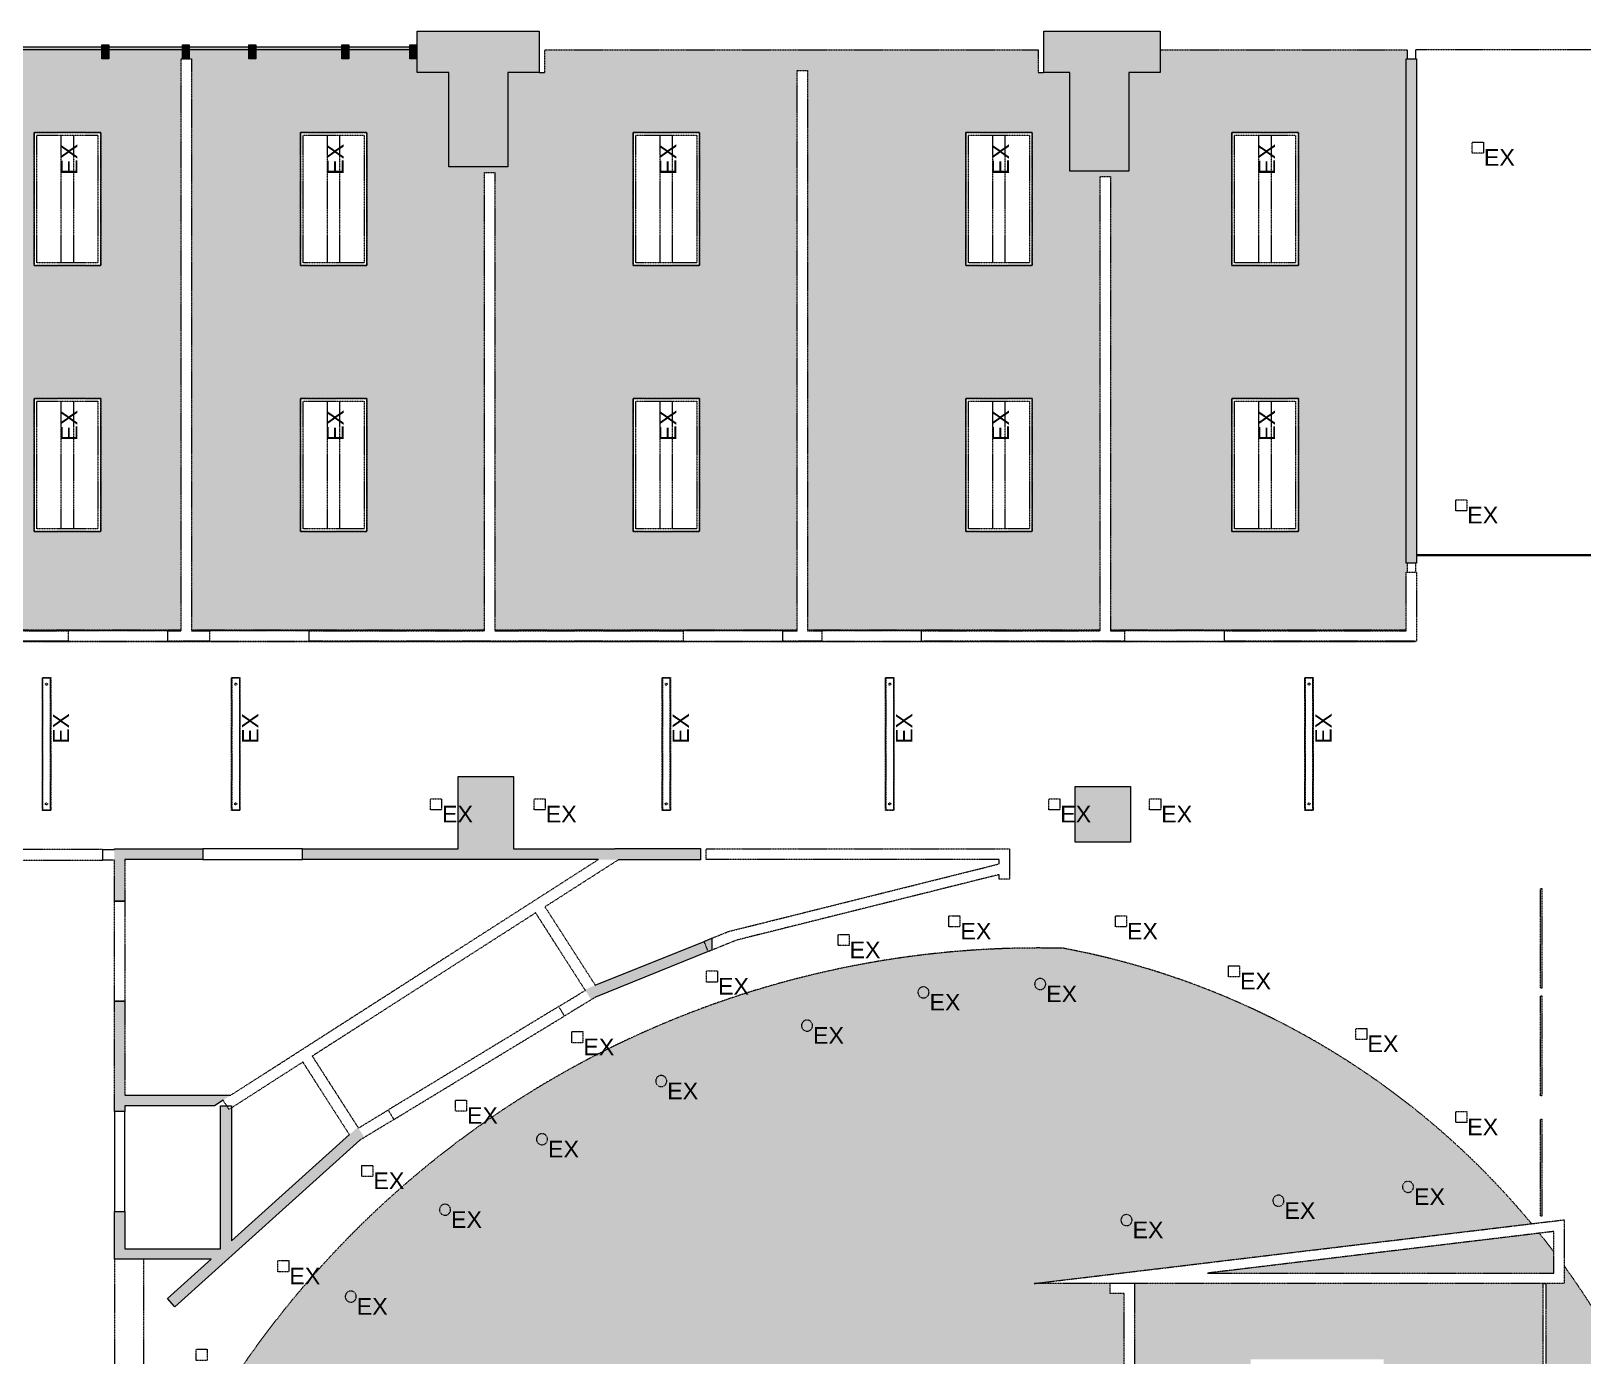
# Model space of a CAD drawing. Header units: inches. Extents: x -674 to 800, y -349 to 915.
# Drawn here: x -77 to 483, y 437 to 914 of the extents above; entities that cross this region are included whole.
import ezdxf

# ---------------------------------------------------------------- set-up
doc = ezdxf.new("R2010")
doc.units = ezdxf.units.IN
doc.header["$MEASUREMENT"] = 0
for name, pattern in [('Demolished', [0.1875, 0.125, -0.0625]), ('Demolished 3_128_', [0.046875, 0.023437, -0.023437]), ('Hidden 1_16_', [0.09375, 0.0625, -0.03125])]:
    doc.linetypes.add(name, pattern=pattern)
for name, color, linetype, lineweight in [('A-ANNO-NOTE', 131, 'Demolished', 9), ('A-CLNG', 13, 'Demolished', 9), ('A-CLNG-PATT', 13, 'Demolished', 9), ('A-DETL', 90, 'Continuous', 9), ('A-GLAZ-CURT', 52, 'Continuous', 13), ('A-GLAZ-CWMG', 51, 'Continuous', 13), ('A-WALL', 113, 'Continuous', 13), ('A-WALL-PATT', 111, 'Continuous', 13), ('E-LITE-EQPM', 33, 'Demolished', 9), ('I-WALL', 2, 'Demolished', 9)]:
    doc.layers.add(name, color=color, linetype=linetype, lineweight=lineweight)
doc.styles.add('Arial', font='arial.ttf', dxfattribs={"height": 6})
doc.styles.add('Arial_1', font='arial.ttf', dxfattribs={"height": 5.880857})

# ---------------------------------------------------------------- blocks, each defined once
blk = doc.blocks.new('System Panel - Glazed-1562998-Reflected Ceiling Demolition Plan')
at = {"layer": 'A-GLAZ-CURT', "lineweight": 9}
blk.add_hatch(color=55, dxfattribs=at).paths.add_polyline_path([(15.5, 0.75), (15.5, 1.75), (-15.5, 1.75), (-15.5, 0.75), (-5.94, 0.75)], flags=0)
at = {"layer": 'A-GLAZ-CURT', "color": 7, "lineweight": 20}
for p, q in [((-15.5, 0.75), (-15.5, 1.75)), ((-15.5, 1.75), (15.5, 1.75)), ((15.5, 0.75), (-15.5, 0.75)), ((15.5, 1.75), (15.5, 0.75))]:
    blk.add_line(p, q, dxfattribs=at)
blk = doc.blocks.new('System Panel - Glazed-1563110-Reflected Ceiling Demolition Plan')
at = {"layer": 'A-GLAZ-CURT', "lineweight": 9}
blk.add_hatch(color=55, dxfattribs=at).paths.add_polyline_path([(13.25, 0.75), (13.25, 1.75), (-13.25, 1.75), (-13.25, 0.75), (12.85, 0.75)], flags=0)
at = {"layer": 'A-GLAZ-CURT', "color": 7, "lineweight": 20}
for p, q in [((-13.25, 0.75), (-13.25, 1.75)), ((-13.25, 1.75), (13.25, 1.75)), ((13.25, 0.75), (-13.25, 0.75)), ((13.25, 1.75), (13.25, 0.75))]:
    blk.add_line(p, q, dxfattribs=at)
blk = doc.blocks.new('System Panel - Glazed-1563109-Reflected Ceiling Demolition Plan')
at = {"layer": 'A-GLAZ-CURT', "lineweight": 9}
blk.add_hatch(color=55, dxfattribs=at).paths.add_polyline_path([(10.75, 0.75), (10.75, 1.75), (-10.75, 1.75), (-10.75, 0.75)], flags=0)
at = {"layer": 'A-GLAZ-CURT', "color": 7, "lineweight": 20}
for p, q in [((-10.75, 0.75), (-10.75, 1.75)), ((-10.75, 1.75), (10.75, 1.75)), ((10.75, 0.75), (-10.75, 0.75)), ((10.75, 1.75), (10.75, 0.75))]:
    blk.add_line(p, q, dxfattribs=at)
blk = doc.blocks.new('System Panel - Glazed-1563111-Reflected Ceiling Demolition Plan')
at = {"layer": 'A-GLAZ-CURT', "lineweight": 9}
blk.add_hatch(color=55, dxfattribs=at).paths.add_polyline_path([(11, 0.75), (11, 1.75), (-11, 1.75), (-11, 0.75), (-4.44, 0.75)], flags=0)
at = {"layer": 'A-GLAZ-CURT', "color": 7, "lineweight": 20}
for p, q in [((-11, 0.75), (-11, 1.75)), ((-11, 1.75), (11, 1.75)), ((11, 0.75), (-11, 0.75)), ((11, 1.75), (11, 0.75))]:
    blk.add_line(p, q, dxfattribs=at)
blk = doc.blocks.new('Rectangular Mullion - Rectangular Mullion 1-1562989-Reflected Ceiling Demolition Plan')
at = {"layer": 'A-GLAZ-CWMG', "lineweight": 9}
blk.add_hatch(color=55, dxfattribs=at).paths.add_polyline_path([(0.4, 2.5), (1.25, 2.5), (1.25, -2.5), (-1.25, -2.5), (-1.25, 2.5)], flags=0)
at = {"layer": 'A-GLAZ-CWMG', "color": 7, "lineweight": 20}
for p, q in [((1.25, 2.5), (-1.25, 2.5)), ((-1.25, 2.5), (-1.25, -2.5)), ((1.25, -2.5), (1.25, 2.5)), ((-1.25, -2.5), (1.25, -2.5))]:
    blk.add_line(p, q, dxfattribs=at)
blk = doc.blocks.new('System Panel - Glazed-1594008-Reflected Ceiling Demolition Plan')
at = {"layer": 'A-GLAZ-CURT', "color": 7, "linetype": 'Hidden 1_16_', "lineweight": 20}
for p, q in [((-93.5625, -1.75), (-93.5625, -0.75)), ((-93.5625, -0.75), (93.5625, -0.75)), ((93.5625, -1.75), (-93.5625, -1.75)), ((93.5625, -0.75), (93.5625, -1.75))]:
    blk.add_line(p, q, dxfattribs=at)
blk = doc.blocks.new('Rectangular Ceiling Light - Recessed - Existing 2_x4_-1694071-Reflected Ceiling Demolition Plan')
at = {"layer": 'E-LITE-EQPM', "color": 250, "linetype": 'Demolished 3_128_'}
for p, q in [((-24.74, -14.34), (-24.74, 9.66)), ((-24.74, 9.66), (23.26, 9.66)), ((-23.74, -13.34), (-23.74, 8.66)), ((-23.74, 8.66), (22.26, 8.66)), ((22.26, 8.66), (22.26, -13.34)), ((23.26, 9.66), (23.26, -14.34)), ((22.26, -0.09), (-23.74, -0.09)), ((22.26, -4.59), (-23.74, -4.59)), ((23.26, -14.34), (-24.74, -14.34)), ((22.26, -13.34), (-23.74, -13.34))]:
    blk.add_line(p, q, dxfattribs=at)
blk = doc.blocks.new('Square Downlight - Recessed - Existing 4_-1666450-Reflected Ceiling Demolition Plan')
at = {"layer": 'E-LITE-EQPM', "color": 250, "linetype": 'Demolished 3_128_'}
for p, q in [((-2, 2), (2, 2)), ((-2, -2), (-2, 2)), ((2, 2), (2, -2)), ((2, -2), (-2, -2))]:
    blk.add_line(p, q, dxfattribs=at)
blk = doc.blocks.new('Linear - Suspended - Existing - 4_-393497-Reflected Ceiling Demolition Plan')
at = {"layer": 'E-LITE-EQPM', "color": 250, "linetype": 'Demolished 3_128_'}
for p, q in [((-24, -1.5), (-24, 1.5)), ((-24, 1.5), (24, 1.5)), ((-23.8, 1.41), (-23.8, -1.43)), ((23.8, 1.41), (-23.8, 1.41)), ((23.8, -1.43), (23.8, 1.41)), ((24, 1.5), (24, -1.5)), ((24, -1.5), (-24, -1.5)), ((-23.8, -1.43), (23.8, -1.43))]:
    blk.add_line(p, q, dxfattribs=at)
for centre, radius in [((-21.6, 0), 0.379), ((21.6, 0), 0.378)]:
    blk.add_circle(centre, radius, dxfattribs=at)
blk = doc.blocks.new('Can Downlight - Recessed - Existing 4_-1684941-Reflected Ceiling Demolition Plan')
at = {"layer": 'E-LITE-EQPM', "color": 250, "linetype": 'Demolished 3_128_'}
for start, end in [(360, 180), (180, 360)]:
    blk.add_arc((0, 0), 2, start, end, dxfattribs=at)

msp = doc.modelspace()

# ---------------------------------------------------------------- hatches: boundary and pattern name
at = {"layer": 'A-CLNG-PATT', "linetype": 'Demolished 3_128_', "lineweight": 13}
h = msp.add_hatch(dxfattribs=at)
h.set_pattern_fill('FP_2', color=253, style=0, pattern_type=2)
h.set_pattern_definition([(0, (-3.65, 781.905), (24, -24), [4, -4, 8, -4, -4]), (0, (-3.65, 781.905), (24, -24), [-20, 4, 0]), (270, (-3.65, 781.905), (-24, -24), [4, -4, 8, -4, -4]), (270, (-3.65, 781.905), (-24, -24), [-20, 4, 0])])
h.paths.add_polyline_path([(-315.65, 625.9), (-269.09, 625.9), (-269.09, 698.39), (-245.71, 698.39), (-245.71, 904.65), (-244.96, 904.65), (-244.96, 907.9), (-267.71, 907.9), (-267.71, 904.65), (-270.21, 904.65), (-270.21, 907.9), (-301.21, 907.9), (-301.21, 904.65), (-303.71, 904.65), (-303.71, 907.9), (-328.21, 907.9), (-328.21, 904.65), (-330.71, 904.65), (-330.71, 907.9), (-331.46, 907.9), (-331.46, 899.15), (-347.84, 899.15), (-347.84, 860.4), (-390.34, 860.4), (-390.34, 845.4), (-398.84, 845.4), (-398.84, 844.65), (-395.59, 844.65), (-395.59, 842.15), (-398.84, 842.15), (-398.84, 813.15), (-395.59, 813.15), (-395.59, 810.65), (-398.84, 810.65), (-398.84, 779.65), (-395.59, 779.65), (-395.59, 777.15), (-398.84, 777.15), (-398.84, 726.65), (-395.59, 726.65), (-395.59, 724.15), (-398.84, 724.15), (-398.84, 693.65), (-395.59, 693.65), (-395.59, 691.15), (-398.84, 691.15), (-398.84, 662.65), (-395.59, 662.65), (-395.59, 660.15), (-398.84, 660.15), (-398.84, 659.4), (-389.59, 659.4), (-389.59, 641.4), (-347.46, 641.4), (-347.46, 625.9), (-339.65, 625.9)], flags=0)
h.paths.add_polyline_path([(-128.09, 698.39), (-22.61, 698.39), (-22.61, 904.47), (-22.21, 904.47), (-22.21, 907.72), (-48.71, 907.72), (-48.71, 904.47), (-51.21, 904.47), (-51.21, 907.72), (-82.21, 907.72), (-82.21, 904.47), (-84.71, 904.47), (-84.71, 907.72), (-106.21, 907.72), (-106.21, 904.47), (-108.71, 904.47), (-108.71, 907.72), (-109.07, 907.72), (-109.07, 899.47), (-120.84, 899.47), (-120.84, 863.47), (-128.09, 863.47), (-128.09, 714.37)], flags=0)
h.paths.add_polyline_path([(-241.71, 698.39), (-132.09, 698.39), (-132.09, 863.47), (-142.09, 863.47), (-142.09, 899.47), (-153.46, 899.47), (-153.46, 907.9), (-154.21, 907.9), (-154.21, 904.65), (-156.71, 904.65), (-156.71, 907.9), (-181.21, 907.9), (-181.21, 904.65), (-183.71, 904.65), (-183.71, 907.9), (-214.71, 907.9), (-214.71, 904.65), (-217.21, 904.65), (-217.21, 907.9), (-242.46, 907.9), (-242.46, 904.65), (-241.71, 904.65), (-241.71, 701.49)], flags=0)
h.paths.add_polyline_path([(419.23, 698.39), (419.23, 719.27), (419.54, 719.27), (419.54, 722.47), (419.23, 722.47), (419.23, 904.47), (419.54, 904.47), (419.54, 907.72), (330.54, 907.72), (330.54, 899.47), (319.16, 899.47), (319.16, 863.97), (297.91, 863.97), (297.91, 899.47), (286.54, 899.47), (286.54, 907.72), (108.54, 907.72), (108.54, 899.47), (95.16, 899.47), (95.16, 865.47), (73.91, 865.47), (73.91, 899.47), (62.54, 899.47), (62.54, 907.72), (62.29, 907.72), (62.29, 904.47), (59.79, 904.47), (59.79, 907.72), (37.79, 907.72), (37.79, 904.47), (35.29, 904.47), (35.29, 907.72), (4.29, 907.72), (4.29, 904.47), (1.79, 904.47), (1.79, 907.72), (-19.71, 907.72), (-19.71, 904.47), (-18.86, 904.47), (-18.86, 698.39), (86.81, 698.39), (86.81, 863.47), (90.56, 863.47), (90.56, 698.39), (199.56, 698.39), (199.56, 900.27), (203.31, 900.27), (203.31, 698.39), (308.81, 698.39), (308.81, 861.97), (312.56, 861.97), (312.56, 698.39), (378.38, 698.39)], flags=0)
h.paths.add_polyline_path([(-363.65, 709.9), (-363.65, 757.9), (-339.65, 757.9), (-339.65, 709.9), (-362.64, 709.9)], flags=0)
h.paths.add_polyline_path([(-291.65, 709.9), (-315.65, 709.9), (-315.65, 757.9), (-291.65, 757.9), (-291.65, 714.92)], flags=0)
h.paths.add_polyline_path([(380.35, 733.9), (356.35, 733.9), (356.35, 781.9), (380.35, 781.9), (380.35, 755.92)], flags=0)
h.paths.add_polyline_path([(-171.65, 733.9), (-195.65, 733.9), (-195.65, 781.9), (-171.65, 781.9)], flags=0)
h.paths.add_polyline_path([(20.35, 733.9), (20.35, 781.9), (44.35, 781.9), (44.35, 733.9)], flags=0)
h.paths.add_polyline_path([(272.52, 733.9), (260.35, 733.9), (260.35, 781.9), (284.35, 781.9), (284.35, 733.9), (282.7, 733.9)], flags=0)
h.paths.add_polyline_path([(-75.65, 733.9), (-75.65, 781.9), (-51.65, 781.9), (-51.65, 733.9)], flags=0)
h.paths.add_polyline_path([(164.35, 733.9), (140.35, 733.9), (140.35, 781.9), (164.35, 781.9)], flags=0)
h.paths.add_polyline_path([(-363.65, 805.9), (-363.65, 853.9), (-339.65, 853.9), (-339.65, 805.9), (-362.64, 805.9)], flags=0)
h.paths.add_polyline_path([(-291.65, 805.9), (-315.65, 805.9), (-315.65, 853.9), (-291.65, 853.9), (-291.65, 824.36)], flags=0)
h.paths.add_polyline_path([(-75.65, 829.9), (-75.65, 877.9), (-51.65, 877.9), (-51.65, 829.9)], flags=0)
h.paths.add_polyline_path([(-171.65, 829.9), (-195.65, 829.9), (-195.65, 877.9), (-171.65, 877.9)], flags=0)
h.paths.add_polyline_path([(20.35, 829.9), (20.35, 877.9), (44.35, 877.9), (44.35, 829.9)], flags=0)
h.paths.add_polyline_path([(140.35, 829.9), (140.35, 877.9), (164.35, 877.9), (164.35, 829.9)], flags=0)
h.paths.add_polyline_path([(380.35, 829.9), (356.35, 829.9), (356.35, 877.9), (380.35, 877.9)], flags=0)
h.paths.add_polyline_path([(284.35, 829.9), (260.35, 829.9), (260.35, 877.9), (284.35, 877.9)], flags=0)
h = msp.add_hatch(dxfattribs=at)
h.set_pattern_fill('FP_3', color=8, style=0, pattern_type=2)
h.set_pattern_definition([(0, (0, 0), (30.72, 7.68), [1.267, -21.773, 1.267, -21.773, -122.88]), (0, (0, 0), (30.72, 7.68), [-46.08, 1.267, -44.813, 1.267, -21.773, -53.76]), (0, (0, 0), (30.72, 7.68), [-115.2, 1.267, -14.093, 1.267, -37.133]), (120, (11.52, 3.84), (-22.011075, 22.7643), [1.267, -21.773, 1.267, -21.773, -122.88]), (120, (11.52, 3.84), (-22.011075, 22.7643), [-46.08, 1.267, -44.813, 1.267, -21.773, -53.76]), (120, (11.52, 3.84), (-22.011075, 22.7643), [-115.2, 1.267, -14.093, 1.267, -37.133]), (240, (15.36, 19.2), (-8.708925, -30.4443), [1.267, -21.773, 1.267, -21.773, -122.88]), (240, (15.36, 19.2), (-8.708925, -30.4443), [-46.08, 1.267, -44.813, 1.267, -21.773, -53.76]), (240, (15.36, 19.2), (-8.708925, -30.4443), [-115.2, 1.267, -14.093, 1.267, -37.133])])
h.paths.add_polyline_path([(270.33, 13.43), (282.19, 14.83), (293.99, 16.71), (305.69, 19.09), (317.29, 21.94), (328.76, 25.28), (340.08, 29.08), (351.24, 33.36), (362.21, 38.09), (372.97, 43.27), (383.51, 48.89), (393.8, 54.95), (403.84, 61.43), (413.6, 68.31), (423.07, 75.6), (432.22, 83.27), (441.05, 91.31), (449.54, 99.72), (457.68, 108.47), (465.44, 117.54), (468.32, 121.21), (468.32, 177.9), (466.03, 177.9), (466.03, 229.9), (270.33, 229.9), (270.33, 14.83)], flags=0)
h.paths.add_polyline_path([(372.91, 79.9), (372.91, 174.9), (375.91, 174.9), (375.91, 79.9), (372.97, 79.9)], flags=0)
h.paths.add_polyline_path([(469.32, 122.48), (472.82, 126.94), (479.81, 136.62), (486.39, 146.59), (492.55, 156.83), (498.28, 167.31), (503.57, 178.02), (508.41, 188.94), (512.8, 200.05), (516.72, 211.33), (520.17, 222.77), (523.14, 234.34), (525.64, 246.02), (527.64, 257.79), (529.16, 269.64), (530.2, 281.83), (530.71, 293.48), (530.71, 306.33), (530.29, 317.36), (529.33, 329.27), (527.89, 341.12), (525.95, 352.91), (523.53, 364.61), (520.62, 376.19), (517.24, 387.65), (513.38, 398.95), (509.06, 410.09), (504.28, 421.04), (499.05, 431.78), (493.39, 442.29), (487.29, 452.56), (480.7, 462.67), (476.23, 468.95), (476.23, 462.65), (469.65, 462.65), (469.65, 275.52), (469.78, 275.52), (469.78, 177.9), (469.32, 177.9), (469.32, 126.94)], flags=0)
h.paths.add_polyline_path([(319.79, 143.15), (299.79, 143.15), (299.79, 159.4), (319.79, 159.4), (319.79, 157.58)], flags=0)
h.paths.add_polyline_path([(462, 233.65), (466.03, 233.65), (466.03, 275.52), (468.65, 275.52), (468.65, 462.65), (321.23, 462.65), (321.19, 411.05), (287.09, 411.05), (287.09, 408.26), (323.16, 408.26), (323.16, 289.53), (313.41, 289.53), (313.41, 233.65), (452.9, 233.65)], flags=0)
h.paths.add_polyline_path([(375.91, 267.28), (363.16, 267.28), (363.16, 291.28), (411.16, 291.28), (411.16, 267.28), (378.38, 267.28)], flags=0)
h.paths.add_polyline_path([(363.16, 315.28), (363.16, 339.28), (411.16, 339.28), (411.16, 315.28), (378.38, 315.28)], flags=0)
h.paths.add_polyline_path([(369.16, 363.28), (363.16, 363.28), (363.16, 387.28), (411.16, 387.28), (411.16, 363.28), (378.38, 363.28)], flags=0)
h.paths.add_polyline_path([(60.8, 408.26), (283.34, 408.26), (283.34, 414.8), (317.48, 414.8), (317.48, 459.05), (312.41, 459.05), (312.41, 462.65), (285.26, 462.67), (464.41, 484.22), (458.8, 490.86), (450.72, 499.66), (442.28, 508.11), (433.5, 516.21), (424.38, 523.93), (414.96, 531.27), (405.24, 538.22), (395.24, 544.75), (384.98, 550.87), (374.48, 556.55), (363.16, 562.05), (352.81, 566.59), (341.68, 570.93), (330.38, 574.8), (318.93, 578.21), (307.34, 581.13), (295.65, 583.57), (282.7, 583.67), (269.76, 583.29), (256.83, 582.42), (243.95, 581.08), (231.13, 579.26), (218.38, 576.97), (205.73, 574.2), (193.19, 570.96), (180.78, 567.26), (168.52, 563.11), (156.41, 558.5), (143.74, 553.09), (132.76, 547.95), (121.25, 542.02), (109.96, 535.67), (98.92, 528.91), (88.13, 521.73), (77.62, 514.17), (67.4, 506.22), (57.48, 497.89), (47.87, 489.2), (38.6, 480.17), (29.67, 470.79), (21.09, 461.09), (12.87, 451.07), (5.04, 440.76), (-2.41, 430.16), (-9.45, 419.3), (-16.05, 408.26), (41.86, 408.26)], flags=0)
h.paths.add_polyline_path([(363.16, 411.28), (363.16, 435.28), (411.16, 435.28), (411.16, 411.28), (363.75, 411.28)], flags=0)
h.paths.add_polyline_path([(424.46, 466.4), (472.48, 466.4), (472.48, 474.06), (467.25, 480.79), (347.63, 466.4), (424.38, 466.4)], flags=0)
at = {"layer": 'A-WALL-PATT'}
for points in [[(73.91, 899.47), (106.54, 899.47), (106.54, 914.47), (62.54, 914.47), (62.54, 899.47)], [(330.54, 899.47), (330.54, 914.47), (288.54, 914.47), (288.54, 899.47), (319.16, 899.47)], [(419.23, 722.47), (422.98, 722.47), (422.98, 904.47), (419.23, 904.47), (419.23, 733.9)], [(77.17, 865.47), (95.16, 865.47), (95.16, 899.47), (73.91, 899.47), (73.91, 865.47)], [(319.16, 863.97), (319.16, 899.47), (297.91, 899.47), (297.91, 863.97)], [(77.29, 619.4), (97.29, 619.4), (97.29, 645.53), (77.29, 645.53), (77.29, 643.51)], [(299.79, 621.9), (319.79, 621.9), (319.79, 641.9), (299.79, 641.9), (299.79, 623.66)], [(127.71, 615.53), (164.74, 615.53), (164.74, 619.53), (133.95, 619.53), (127.91, 615.65)], [(125.15, 565.28), (168.74, 582.89), (168.74, 587.2), (122.96, 568.7), (124.72, 565.96)], [(-10.65, 526.81), (-4.8, 530.56), (-42.96, 530.56), (-42.96, 526.81), (-24.88, 526.81)], [(-8.44, 475.15), (-7.7, 475.15), (-4.44, 478.09), (-4.44, 526.04), (-5.36, 525.45), (-5.21, 526.81), (-8.44, 526.81), (-8.44, 478.09)], [(-24.88, 454.3), (43.26, 515.66), (41.08, 519.07), (-27.56, 457.27), (-26.76, 456.39)], [(-12.97, 471.4), (-11.87, 471.4), (-7.7, 475.15), (-46.71, 475.15), (-46.71, 471.4), (-24.88, 471.4)]]:
    msp.add_hatch(color=8, dxfattribs=at).paths.add_polyline_path(points, flags=0)
h = msp.add_hatch(color=8, dxfattribs=at)
h.paths.add_polyline_path([(781.67, 725.15), (786.92, 725.15), (786.92, 725.65), (555.86, 725.65), (555.86, 725.15), (778.68, 725.15)], flags=0)
h.paths.add_polyline_path([(519.86, 725.15), (519.86, 725.65), (422.98, 725.65), (422.98, 725.15), (496.12, 725.15)], flags=0)
h = msp.add_hatch(color=8, dxfattribs=at)
h.paths.add_polyline_path([(-42.96, 475.15), (-42.96, 488.68), (-46.71, 488.68), (-46.71, 475.15), (-45.06, 475.15)], flags=0)
h.paths.add_polyline_path([(-45.19, 524.68), (-42.96, 524.68), (-42.96, 564.53), (-46.71, 564.53), (-46.71, 524.68)], flags=0)
h.paths.add_polyline_path([(-45.06, 600.53), (-42.96, 600.53), (-42.96, 619.4), (-46.71, 619.4), (-46.71, 600.53)], flags=0)
h = msp.add_hatch(color=8, dxfattribs=at)
h.paths.add_polyline_path([(97.29, 615.65), (127.91, 615.65), (133.76, 619.4), (21.16, 619.4), (21.16, 615.65), (77.29, 615.65)], flags=0)
h.paths.add_polyline_path([(-42.96, 615.65), (-14.84, 615.65), (-14.84, 619.4), (-42.96, 619.4)], flags=0)

# ---------------------------------------------------------------- linework, layer by layer
at = {"layer": 'A-CLNG', "color": 250, "linetype": 'Demolished 3_128_'}
for p, q in [((62.29, 907.72), (62.54, 907.72)), ((108.54, 899.47), (108.54, 907.72)), ((108.54, 907.72), (286.54, 907.72)), ((286.54, 907.72), (286.54, 899.47)), ((330.54, 907.72), (419.54, 907.72)), ((419.54, 907.72), (419.54, 904.47)), ((508.79, 907.72), (422.66, 907.72)), ((422.66, 907.72), (422.66, 904.47)), ((106.54, 899.47), (108.54, 899.47)), ((286.54, 899.47), (288.54, 899.47)), ((-51.65, 877.9), (-75.65, 877.9)), ((-75.65, 877.9), (-75.65, 829.9)), ((-51.65, 829.9), (-51.65, 877.9)), ((44.35, 877.9), (20.35, 877.9)), ((20.35, 877.9), (20.35, 829.9)), ((44.35, 829.9), (44.35, 877.9)), ((164.35, 877.9), (140.35, 877.9)), ((140.35, 877.9), (140.35, 829.9)), ((164.35, 829.9), (164.35, 877.9)), ((284.35, 877.9), (260.35, 877.9)), ((260.35, 877.9), (260.35, 829.9)), ((284.35, 829.9), (284.35, 877.9)), ((380.35, 877.9), (356.35, 877.9)), ((356.35, 877.9), (356.35, 829.9)), ((380.35, 829.9), (380.35, 877.9)), ((-75.65, 829.9), (-51.65, 829.9)), ((20.35, 829.9), (44.35, 829.9)), ((140.35, 829.9), (164.35, 829.9)), ((260.35, 829.9), (284.35, 829.9)), ((356.35, 829.9), (380.35, 829.9)), ((-51.65, 781.9), (-75.65, 781.9)), ((-75.65, 781.9), (-75.65, 733.9)), ((-51.65, 733.9), (-51.65, 781.9)), ((44.35, 781.9), (20.35, 781.9)), ((20.35, 781.9), (20.35, 733.9)), ((44.35, 733.9), (44.35, 781.9)), ((164.35, 781.9), (140.35, 781.9)), ((140.35, 781.9), (140.35, 733.9)), ((164.35, 733.9), (164.35, 781.9)), ((284.35, 781.9), (260.35, 781.9)), ((260.35, 781.9), (260.35, 733.9)), ((284.35, 733.9), (284.35, 781.9)), ((380.35, 781.9), (356.35, 781.9)), ((356.35, 781.9), (356.35, 733.9)), ((380.35, 733.9), (380.35, 781.9)), ((-75.65, 733.9), (-51.65, 733.9)), ((20.35, 733.9), (44.35, 733.9)), ((140.35, 733.9), (164.35, 733.9)), ((260.35, 733.9), (284.35, 733.9)), ((356.35, 733.9), (380.35, 733.9)), ((419.54, 722.47), (419.54, 719.27)), ((422.66, 722.47), (422.66, 719.27)), ((422.66, 694.15), (-265.09, 694.15)), ((-22.61, 698.39), (-128.09, 698.39)), ((86.81, 698.39), (-18.86, 698.39)), ((199.56, 698.39), (90.56, 698.39)), ((308.81, 698.39), (203.31, 698.39)), ((419.23, 698.39), (312.56, 698.39)), ((422.66, 694.39), (422.66, 694.15))]:
    msp.add_line(p, q, dxfattribs=at)
for centre, radius, start, end in [((286.54, 235.01), 348.68, 88.5031, 150.2067), ((242.59, 300.3), 288.2, 39.6645, 79.3909), ((242.59, 300.3), 288.2, 37.0839, 38.7783), ((242.59, 300.3), 288.2, 321.895, 35.8239)]:
    msp.add_arc(centre, radius, start, end, dxfattribs=at)
at = {"layer": 'A-DETL', "linetype": 'Demolished 3_128_'}
for p, q in [((-46.71, 471.4), (-46.71, 408.18)), ((-36.16, 471.4), (-46.71, 471.4)), ((-36.16, 408.18), (-36.16, 471.4))]:
    msp.add_line(p, q, dxfattribs=at)
at = {"layer": 'A-WALL', "color": 7, "lineweight": 20}
for p, q in [((62.54, 914.47), (106.54, 914.47)), ((62.54, 899.47), (62.54, 914.47)), ((106.54, 914.47), (106.54, 899.47)), ((288.54, 914.47), (330.54, 914.47)), ((288.54, 899.47), (288.54, 914.47)), ((330.54, 914.47), (330.54, 899.47)), ((419.23, 722.47), (419.23, 904.47)), ((419.23, 904.47), (422.98, 904.47)), ((422.98, 904.47), (422.98, 722.47)), ((73.91, 899.47), (62.54, 899.47)), ((73.91, 865.47), (73.91, 899.47)), ((106.54, 899.47), (95.16, 899.47)), ((95.16, 899.47), (95.16, 865.47)), ((297.91, 899.47), (288.54, 899.47)), ((297.91, 863.97), (297.91, 899.47)), ((330.54, 899.47), (319.16, 899.47)), ((319.16, 899.47), (319.16, 863.97)), ((95.16, 865.47), (73.91, 865.47)), ((319.16, 863.97), (297.91, 863.97)), ((422.98, 722.47), (419.23, 722.47)), ((-63.44, 694.39), (-265.09, 694.39)), ((77.29, 619.4), (77.29, 645.53)), ((77.29, 645.53), (97.29, 645.53)), ((97.29, 645.53), (97.29, 619.4)), ((299.79, 621.9), (299.79, 641.9)), ((299.79, 641.9), (319.79, 641.9)), ((319.79, 641.9), (319.79, 621.9)), ((319.79, 621.9), (299.79, 621.9)), ((-46.71, 619.17), (-46.71, 619.4)), ((-46.71, 619.4), (-14.84, 619.4)), ((-14.84, 619.4), (-14.84, 615.65)), ((21.16, 615.65), (21.16, 619.4)), ((21.16, 619.4), (77.29, 619.4)), ((97.29, 619.4), (133.76, 619.4)), ((133.76, 619.4), (133.95, 619.53)), ((133.95, 619.53), (164.74, 619.53)), ((164.74, 619.53), (164.74, 615.53)), ((-14.84, 615.65), (-42.96, 615.65)), ((127.91, 615.65), (21.16, 615.65)), ((164.74, 615.53), (135.12, 615.53)), ((126.73, 570.23), (165.99, 586.09)), ((167.49, 582.38), (126.84, 565.96)), ((168.74, 587.2), (168.74, 582.89)), ((-42.96, 530.56), (-4.8, 530.56)), ((-42.96, 526.81), (-42.96, 524.68)), ((-10.65, 526.81), (-42.96, 526.81)), ((-7.52, 528.81), (-10.65, 526.81)), ((-8.44, 475.15), (-8.44, 526.81)), ((-8.44, 526.81), (-4.44, 526.81)), ((-4.44, 526.81), (-4.44, 478.09)), ((-42.96, 524.68), (-46.71, 524.68)), ((-4.44, 478.09), (38.06, 516.36)), ((41.86, 514.4), (-24.88, 454.3)), ((-46.71, 471.4), (-46.71, 488.68)), ((-46.71, 488.68), (-42.96, 488.68)), ((-42.96, 488.68), (-42.96, 475.15)), ((-11.87, 471.4), (-46.71, 471.4)), ((-42.96, 475.15), (-8.44, 475.15)), ((-27.56, 457.27), (-11.87, 471.4)), ((-24.88, 454.3), (-27.56, 457.27))]:
    msp.add_line(p, q, dxfattribs=at)
at = {"layer": 'A-WALL', "color": 7, "linetype": 'Hidden 1_16_', "lineweight": 20}
for p, q in [((-22.61, 698.14), (-22.61, 904.47)), ((-22.61, 904.47), (-18.86, 904.47)), ((-18.86, 904.47), (-18.86, 698.14)), ((199.56, 698.14), (199.56, 900.27)), ((199.56, 900.27), (203.31, 900.27)), ((203.31, 900.27), (203.31, 698.14)), ((86.81, 698.14), (86.81, 863.47)), ((86.81, 863.47), (90.56, 863.47)), ((90.56, 863.47), (90.56, 698.14)), ((308.81, 698.14), (308.81, 861.97)), ((308.81, 861.97), (312.56, 861.97)), ((312.56, 861.97), (312.56, 698.14)), ((419.23, 698.14), (419.23, 719.27)), ((419.23, 719.27), (422.98, 719.27)), ((422.98, 719.27), (422.98, 694.39)), ((-128.09, 698.14), (-63.44, 698.14)), ((-63.44, 698.14), (-63.44, 694.39)), ((-27.44, 698.14), (-22.61, 698.14)), ((-27.44, 694.39), (-27.44, 698.14)), ((-12.44, 694.39), (-27.44, 694.39)), ((-18.86, 698.14), (-12.44, 698.14)), ((-12.44, 698.14), (-12.44, 694.39)), ((23.56, 698.14), (86.81, 698.14)), ((23.56, 694.39), (23.56, 698.14)), ((158.44, 694.39), (23.56, 694.39)), ((90.56, 698.14), (158.44, 698.14)), ((158.44, 698.14), (158.44, 694.39)), ((194.44, 698.14), (199.56, 698.14)), ((194.44, 694.39), (194.44, 698.14)), ((208.44, 694.39), (194.44, 694.39)), ((203.31, 698.14), (208.44, 698.14)), ((208.44, 698.14), (208.44, 694.39)), ((244.44, 698.14), (308.81, 698.14)), ((244.44, 694.39), (244.44, 698.14)), ((317.69, 694.39), (244.44, 694.39)), ((312.56, 698.14), (317.69, 698.14)), ((317.69, 698.14), (317.69, 694.39)), ((353.69, 698.14), (419.23, 698.14)), ((353.69, 694.39), (353.69, 698.14)), ((422.98, 694.39), (353.69, 694.39)), ((-50.84, 615.42), (-50.84, 619.17)), ((-50.84, 619.17), (-46.71, 619.17)), ((166.74, 615.65), (166.74, 619.4)), ((166.74, 619.4), (276.16, 619.4)), ((276.16, 619.4), (276.16, 608.53)), ((-46.71, 615.42), (-50.84, 615.42)), ((-46.71, 524.68), (-46.71, 615.42)), ((-42.96, 615.65), (-42.96, 530.56)), ((-4.8, 530.56), (127.91, 615.65)), ((135.12, 615.53), (108.59, 598.52)), ((272.41, 615.65), (166.74, 615.65)), ((174.81, 589.65), (272.41, 614.02)), ((272.41, 614.02), (272.41, 615.65)), ((272.41, 610.16), (177.72, 586.52)), ((272.41, 608.53), (272.41, 610.16)), ((276.16, 608.53), (272.41, 608.53)), ((105.23, 596.36), (24.65, 544.69)), ((123.15, 568.4), (105.23, 596.36)), ((108.59, 598.52), (126.73, 570.23)), ((168.74, 587.2), (174.81, 589.65)), ((167.49, 582.38), (165.99, 586.09)), ((177.72, 586.52), (168.74, 582.89)), ((113.56, 562.58), (123.15, 568.4)), ((126.84, 565.96), (115.63, 559.16)), ((115.63, 559.16), (113.56, 562.58)), ((24.65, 544.69), (41.29, 518.73)), ((21.28, 542.53), (-5.36, 525.45)), ((38.06, 516.36), (21.28, 542.53)), ((-5.36, 525.45), (-7.52, 528.81)), ((41.29, 518.73), (52, 525.23)), ((54.08, 521.81), (41.86, 514.4)), ((52, 525.23), (54.08, 521.81)), ((285.07, 462.65), (476.23, 485.64)), ((476.23, 485.64), (476.23, 462.65)), ((472.48, 481.42), (347.63, 466.4)), ((472.48, 466.4), (472.48, 481.42)), ((347.63, 466.4), (472.48, 466.4)), ((476.23, 462.65), (285.07, 462.65)), ((312.41, 459.05), (312.41, 462.8)), ((312.41, 462.8), (321.23, 462.8)), ((317.48, 459.05), (312.41, 459.05)), ((317.48, 414.8), (317.48, 459.05)), ((321.23, 462.8), (321.23, 411.05))]:
    msp.add_line(p, q, dxfattribs=at)
at = {"layer": 'A-WALL', "color": 250, "linetype": 'Demolished 3_128_', "lineweight": 9}
for p, q in [((-27.44, 698.14), (-63.44, 698.14)), ((-63.44, 694.39), (-27.44, 694.39)), ((23.56, 698.14), (-12.44, 698.14)), ((-12.44, 694.39), (23.56, 694.39)), ((194.44, 698.14), (158.44, 698.14)), ((158.44, 694.39), (194.44, 694.39)), ((244.44, 698.14), (208.44, 698.14)), ((208.44, 694.39), (244.44, 694.39)), ((353.69, 698.14), (317.69, 698.14)), ((317.69, 694.39), (353.69, 694.39)), ((-50.84, 619.17), (-86.84, 619.17)), ((-86.84, 615.42), (-50.84, 615.42)), ((-46.71, 600.53), (-42.96, 600.53)), ((-42.96, 564.53), (-46.71, 564.53)), ((113.56, 562.58), (52, 525.23)), ((54.08, 521.81), (115.63, 559.16))]:
    msp.add_line(p, q, dxfattribs=at)
at = {"layer": 'A-WALL'}
for p, q in [((21.16, 619.4), (-14.84, 619.4)), ((-14.84, 615.65), (21.16, 615.65)), ((-42.96, 600.53), (-46.71, 600.53)), ((165.99, 586.09), (168.74, 587.2)), ((168.74, 582.89), (167.49, 582.38)), ((-46.71, 564.53), (-42.96, 564.53)), ((-46.71, 524.68), (-46.71, 488.68)), ((-42.96, 488.68), (-42.96, 524.68))]:
    msp.add_line(p, q, dxfattribs=at)
at = {"layer": 'A-WALL', "color": 10, "linetype": 'Hidden 1_16_'}
for p, q in [((165.99, 586.09), (168.74, 587.2)), ((168.74, 582.89), (167.49, 582.38))]:
    msp.add_line(p, q, dxfattribs=at)
at = {"layer": 'I-WALL', "color": 7, "linetype": 'Continuous', "lineweight": 20}
for p, q in [((422.98, 725.65), (786.92, 725.65)), ((786.92, 725.15), (422.98, 725.15))]:
    msp.add_line(p, q, dxfattribs=at)
at = {"layer": 'I-WALL', "color": 7, "linetype": 'Hidden 1_16_', "lineweight": 20}
for p, q in [((467.65, 569.15), (467.65, 605.15)), ((467.65, 605.15), (468.15, 605.15)), ((468.15, 605.15), (468.15, 569.15)), ((468.15, 569.15), (467.65, 569.15)), ((467.65, 530.4), (467.65, 566.4)), ((467.65, 566.4), (468.15, 566.4)), ((468.15, 566.4), (468.15, 530.4)), ((468.15, 530.4), (467.65, 530.4)), ((467.65, 486.91), (467.65, 521.91)), ((467.65, 521.91), (468.15, 521.91)), ((468.15, 521.91), (468.15, 486.91)), ((468.15, 486.91), (467.65, 486.91))]:
    msp.add_line(p, q, dxfattribs=at)

# ---------------------------------------------------------------- block references
at = {"layer": 'A-GLAZ-CURT', "lineweight": 9}
for name, p in [('System Panel - Glazed-1562998-Reflected Ceiling Demolition Plan', (-66.71, 906.97)), ('System Panel - Glazed-1563110-Reflected Ceiling Demolition Plan', (-35.46, 906.97)), ('System Panel - Glazed-1563109-Reflected Ceiling Demolition Plan', (-8.96, 906.97)), ('System Panel - Glazed-1562998-Reflected Ceiling Demolition Plan', (19.79, 906.97)), ('System Panel - Glazed-1563111-Reflected Ceiling Demolition Plan', (48.79, 906.97))]:
    msp.add_blockref(name, p, dxfattribs=at)
at = {"layer": 'A-GLAZ-CURT', "color": 250, "linetype": 'Demolished 3_128_', "lineweight": 9, "rotation": 89.99999999999993}
msp.add_blockref('System Panel - Glazed-1594008-Reflected Ceiling Demolition Plan', (467.9, 369.08), dxfattribs=at)
at = {"layer": 'A-GLAZ-CWMG', "lineweight": 9, "extrusion": (0, 0, -1), "rotation": 180}
for p in [(49.96, 906.97), (20.96, 906.97), (-3.04, 906.97), (-36.54, 906.97), (-61.04, 906.97)]:
    msp.add_blockref('Rectangular Mullion - Rectangular Mullion 1-1562989-Reflected Ceiling Demolition Plan', p, dxfattribs=at)
at = {"layer": 'E-LITE-EQPM', "color": 250, "linetype": 'Demolished 3_128_'}
for name, p, rotation in [('Rectangular Ceiling Light - Recessed - Existing 2_x4_-1694071-Reflected Ceiling Demolition Plan', (-61.31, 853.17), 270.0000000000002), ('Rectangular Ceiling Light - Recessed - Existing 2_x4_-1694071-Reflected Ceiling Demolition Plan', (34.69, 853.17), 270.0000000000002), ('Rectangular Ceiling Light - Recessed - Existing 2_x4_-1694071-Reflected Ceiling Demolition Plan', (154.69, 853.17), 270.0000000000002), ('Rectangular Ceiling Light - Recessed - Existing 2_x4_-1694071-Reflected Ceiling Demolition Plan', (274.69, 853.17), 270.0000000000002), ('Rectangular Ceiling Light - Recessed - Existing 2_x4_-1694071-Reflected Ceiling Demolition Plan', (370.69, 853.17), 270.0000000000002), ('Rectangular Ceiling Light - Recessed - Existing 2_x4_-1694071-Reflected Ceiling Demolition Plan', (-61.31, 757.17), 270.0000000000002), ('Rectangular Ceiling Light - Recessed - Existing 2_x4_-1694071-Reflected Ceiling Demolition Plan', (34.69, 757.17), 270.0000000000002), ('Rectangular Ceiling Light - Recessed - Existing 2_x4_-1694071-Reflected Ceiling Demolition Plan', (154.69, 757.17), 270.0000000000002), ('Rectangular Ceiling Light - Recessed - Existing 2_x4_-1694071-Reflected Ceiling Demolition Plan', (274.69, 757.17), 270.0000000000002), ('Rectangular Ceiling Light - Recessed - Existing 2_x4_-1694071-Reflected Ceiling Demolition Plan', (370.69, 757.17), 270.0000000000002), ('Linear - Suspended - Existing - 4_-393497-Reflected Ceiling Demolition Plan', (-71.21, 657.27), 89.9999999999999), ('Linear - Suspended - Existing - 4_-393497-Reflected Ceiling Demolition Plan', (-2.94, 657.27), 89.9999999999999), ('Linear - Suspended - Existing - 4_-393497-Reflected Ceiling Demolition Plan', (152.35, 657.27), 89.9999999999999), ('Linear - Suspended - Existing - 4_-393497-Reflected Ceiling Demolition Plan', (232.94, 657.27), 89.9999999999999), ('Linear - Suspended - Existing - 4_-393497-Reflected Ceiling Demolition Plan', (384.19, 657.27), 89.9999999999999)]:
    msp.add_blockref(name, p, dxfattribs=dict(at, rotation=rotation))
for name, p in [('Square Downlight - Recessed - Existing 4_-1666450-Reflected Ceiling Demolition Plan', (445.1, 872.4)), ('Square Downlight - Recessed - Existing 4_-1666450-Reflected Ceiling Demolition Plan', (439.1, 743.4)), ('Square Downlight - Recessed - Existing 4_-1666450-Reflected Ceiling Demolition Plan', (69.29, 635.53)), ('Square Downlight - Recessed - Existing 4_-1666450-Reflected Ceiling Demolition Plan', (106.69, 635.53)), ('Square Downlight - Recessed - Existing 4_-1666450-Reflected Ceiling Demolition Plan', (292.29, 635.53)), ('Square Downlight - Recessed - Existing 4_-1666450-Reflected Ceiling Demolition Plan', (328.69, 635.53)), ('Square Downlight - Recessed - Existing 4_-1666450-Reflected Ceiling Demolition Plan', (256.29, 593.3)), ('Square Downlight - Recessed - Existing 4_-1666450-Reflected Ceiling Demolition Plan', (316.35, 593.3)), ('Square Downlight - Recessed - Existing 4_-1666450-Reflected Ceiling Demolition Plan', (216.29, 586.53)), ('Square Downlight - Recessed - Existing 4_-1666450-Reflected Ceiling Demolition Plan', (357.16, 575.3)), ('Square Downlight - Recessed - Existing 4_-1666450-Reflected Ceiling Demolition Plan', (168.85, 573.4)), ('Can Downlight - Recessed - Existing 4_-1684941-Reflected Ceiling Demolition Plan', (287.22, 570.68)), ('Can Downlight - Recessed - Existing 4_-1684941-Reflected Ceiling Demolition Plan', (245.12, 567.68)), ('Can Downlight - Recessed - Existing 4_-1684941-Reflected Ceiling Demolition Plan', (203.12, 555.68)), ('Square Downlight - Recessed - Existing 4_-1666450-Reflected Ceiling Demolition Plan', (403.1, 552.68)), ('Square Downlight - Recessed - Existing 4_-1666450-Reflected Ceiling Demolition Plan', (120.29, 551.53)), ('Can Downlight - Recessed - Existing 4_-1684941-Reflected Ceiling Demolition Plan', (150.52, 535.68)), ('Square Downlight - Recessed - Existing 4_-1666450-Reflected Ceiling Demolition Plan', (78.29, 526.81)), ('Square Downlight - Recessed - Existing 4_-1666450-Reflected Ceiling Demolition Plan', (439.1, 522.68)), ('Can Downlight - Recessed - Existing 4_-1684941-Reflected Ceiling Demolition Plan', (107.52, 514.68)), ('Square Downlight - Recessed - Existing 4_-1666450-Reflected Ceiling Demolition Plan', (44.54, 503.28)), ('Can Downlight - Recessed - Existing 4_-1684941-Reflected Ceiling Demolition Plan', (419.9, 497.52)), ('Can Downlight - Recessed - Existing 4_-1684941-Reflected Ceiling Demolition Plan', (373.16, 492.52)), ('Can Downlight - Recessed - Existing 4_-1684941-Reflected Ceiling Demolition Plan', (72.54, 489.28)), ('Can Downlight - Recessed - Existing 4_-1684941-Reflected Ceiling Demolition Plan', (318.35, 485.52)), ('Square Downlight - Recessed - Existing 4_-1666450-Reflected Ceiling Demolition Plan', (14.21, 468.9)), ('Can Downlight - Recessed - Existing 4_-1684941-Reflected Ceiling Demolition Plan', (38.54, 457.93)), ('Square Downlight - Recessed - Existing 4_-1666450-Reflected Ceiling Demolition Plan', (-15.25, 436.93))]:
    msp.add_blockref(name, p, dxfattribs=at)

# ---------------------------------------------------------------- texts
at = {"layer": 'A-ANNO-NOTE', "color": 7, "linetype": 'Demolished 3_128_', "attachment_point": 1, "rotation": 90, "line_spacing_factor": 0.941778}
for insert, char_height, width, style in [((-66.05, 862.61), 6, 13.3693, 'Arial'), ((29.95, 862.61), 6, 13.3693, 'Arial'), ((149.95, 862.61), 6, 13.3693, 'Arial'), ((269.95, 862.61), 6, 13.3693, 'Arial'), ((365.95, 862.61), 6, 13.3693, 'Arial'), ((-66.05, 766.61), 6, 13.3693, 'Arial'), ((29.95, 766.61), 6, 13.3693, 'Arial'), ((149.95, 766.61), 6, 13.3693, 'Arial'), ((269.95, 766.61), 6, 13.3693, 'Arial'), ((365.95, 766.61), 6, 13.3693, 'Arial'), ((-68.93, 657.42), 5.881, 13.104, 'Arial_1'), ((-0.66, 657.42), 5.881, 13.104, 'Arial_1'), ((154.63, 657.42), 5.881, 13.104, 'Arial_1'), ((235.22, 657.42), 5.881, 13.104, 'Arial_1'), ((386.47, 657.42), 5.881, 13.104, 'Arial_1')]:
    msp.add_mtext('EX', dxfattribs=dict(at, insert=insert, char_height=char_height, width=width, style=style))
at = {"layer": 'A-ANNO-NOTE', "color": 7, "linetype": 'Demolished 3_128_', "char_height": 6, "width": 13.3693, "attachment_point": 1, "line_spacing_factor": 0.941778, "style": 'Arial'}
for insert in [(447.26, 871.87), (441.26, 742.87), (71.44, 634.99), (108.84, 634.99), (294.44, 634.99), (330.84, 634.99), (258.44, 592.76), (318.51, 592.76), (218.44, 585.99), (171.01, 572.87), (359.32, 574.76), (247.27, 567.15), (289.37, 570.15), (205.27, 555.15), (122.44, 550.99), (405.26, 552.15), (152.68, 535.15), (80.44, 526.27), (441.26, 522.15), (109.68, 514.15), (46.69, 502.74), (422.06, 496.98), (74.69, 488.74), (375.32, 491.98), (320.51, 484.98), (16.36, 468.37), (40.69, 457.39)]:
    msp.add_mtext('EX', dxfattribs=dict(at, insert=insert))

doc.saveas('drawing.dxf')
